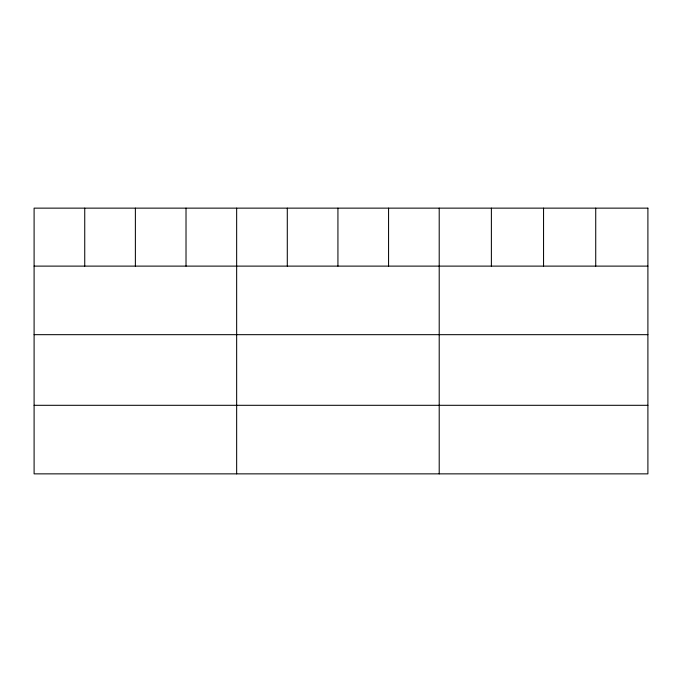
<?xml version="1.0" encoding="UTF-8"?>
<svg xmlns="http://www.w3.org/2000/svg" width="682" height="682" viewBox="0 0 682 682"><rect width="100%" height="100%" fill="white"/><g stroke="black" fill="none" stroke-linecap="round" stroke-linejoin="round"><path stroke-width="1.02" d="M34.1 266.116L647.9 266.116M34.1 334.674L647.9 334.674M34.1 405.304L647.9 405.304M595.727 208.138L595.727 266.116M543.554 208.138L543.554 266.116M491.381 208.138L491.381 266.116M439.208 208.138L439.208 473.862M388.57 208.138L388.57 266.116M337.931 208.138L337.931 266.116M287.293 208.138L287.293 266.116M236.654 208.138L236.654 473.862M186.016 208.138L186.016 266.116M135.377 208.138L135.377 266.116M84.739 208.138L84.739 266.116M647.9 208.138L34.1 208.138L34.1 473.862L647.9 473.862L647.9 208.138"/></g></svg>
